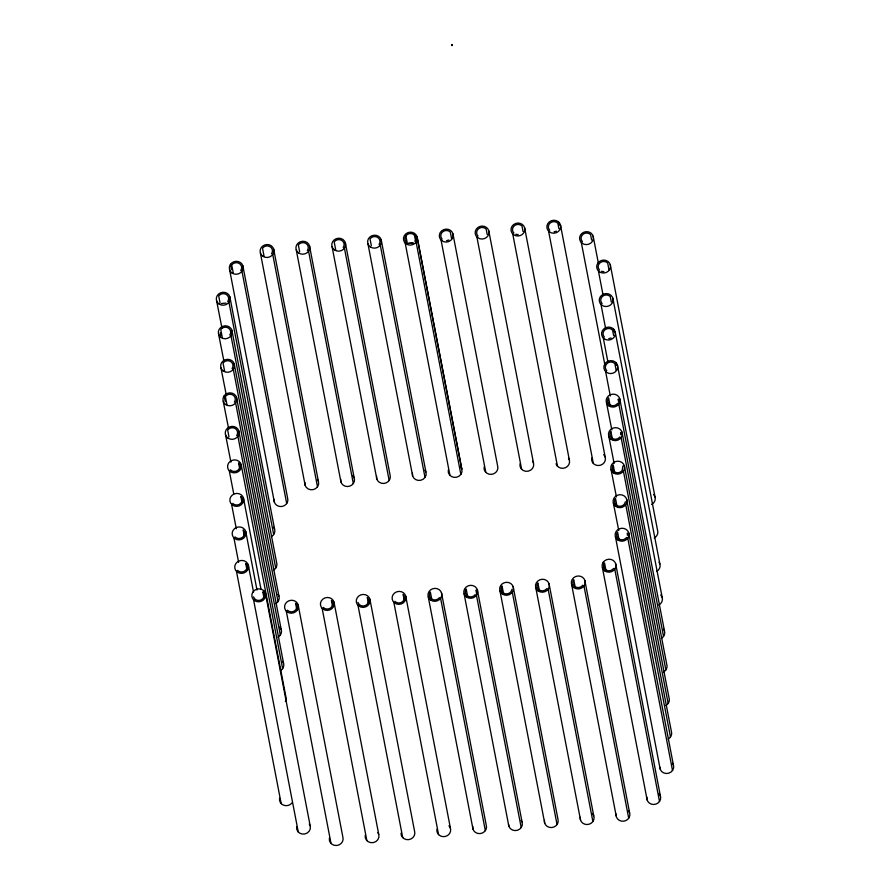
<?xml version="1.0" encoding="UTF-8"?>
<svg xmlns="http://www.w3.org/2000/svg" width="890" height="890" viewBox="0 0 890 890"><rect width="100%" height="100%" fill="white"/><g stroke="black" fill="none" stroke-linecap="round" stroke-linejoin="round"><path stroke-width="1.33" d="M451.731 44.812L452.309 45.268M452.242 45.379L452.331 45.034M511.95 589.391L511.071 591.527A5.451 5.084 -10.9 0 1 503.518 593.074A5.451 5.084 -10.9 0 1 502.071 586.032L503.64 594.186M625.392 501.793L624.513 503.929A5.451 5.084 -10.9 0 1 616.959 505.487A5.451 5.084 -10.9 0 1 615.502 498.445L617.07 506.599M413.127 242.97L408.421 243.426M225.949 303.089L221.243 303.546M412.993 243.048L408.276 243.382M446.513 240.678L448.838 240.011M554.058 231.823L556.384 231.155M608.76 338.656L611.085 337.989M452.176 44.511L451.875 45.535L452.02 44.589M515.822 234.281L518.202 234.615M601.506 271.317L603.887 271.65M357.947 602.419L359.104 604.377A5.451 5.084 -10.9 0 0 366.78 604.644A5.451 5.084 -10.9 0 0 367.259 597.435L368.304 602.875M253.517 596.845L254.673 598.803A5.451 5.084 -10.9 0 0 262.35 599.07A5.451 5.084 -10.9 0 0 262.828 591.861L263.874 597.301M664.441 630.843L619.707 398.542M606.479 402.703L611.831 429.915M608.793 436.234L614.133 463.445M673.385 764.933L628.652 532.632M611.096 469.764L616.436 496.965M613.399 503.284L618.75 530.496M615.446 536.815L660.18 769.116M660.369 795.905L615.635 563.604M602.43 567.798L647.164 800.099M629.586 812.67L584.841 580.369M571.636 584.563L616.37 816.864A6.942 6.464 -10.9 0 0 626.004 820.524A6.942 6.464 -10.9 0 0 628.674 810.957M593.764 815.952L549.03 583.651M535.813 587.834L580.547 820.135M499.969 590.871L544.702 823.172M461.732 468.841L416.998 236.54M522.063 822.015L477.329 589.714M464.113 593.908L508.846 826.209M425.887 471.878L381.154 239.577M367.937 243.76L412.671 476.061M428.268 596.934L473.002 829.235M332.092 246.797L376.826 479.098M354.187 477.941L309.453 245.64M296.236 249.823L340.97 482.124M318.364 481.212L273.631 248.911M260.414 253.105L305.159 485.406M229.631 269.87L274.365 502.171M274.554 528.96L229.82 296.659M278.904 596.022L234.17 363.721M216.615 300.842L221.955 328.054M281.207 629.542L236.473 397.24M283.521 663.061L238.776 430.76M218.651 334.384L223.735 360.228M220.954 367.904L226.305 395.116M223.257 401.423L228.608 428.635M225.571 434.943L230.911 462.155M655.007 496.943L610.273 264.642M608.994 269.881L607.692 263.095A5.451 5.084 -10.9 0 0 600.016 262.839A5.451 5.084 -10.9 0 0 599.537 270.037M611.297 302.022L610.251 296.581A5.451 5.084 -10.9 0 0 602.575 296.326A5.451 5.084 -10.9 0 0 602.096 303.523M659.879 563.96L615.146 331.659M613.677 329.155L614.2 331.881M613.611 335.541L612.565 330.112A5.451 5.084 -10.9 0 0 604.889 329.845A5.451 5.084 -10.9 0 0 604.41 337.054M662.182 597.479L617.449 365.178M598.425 270.983L603.131 295.435M615.98 362.686L616.503 365.401M591.639 240.1L590.593 234.671A5.451 5.084 -10.9 0 0 582.917 234.404A5.451 5.084 -10.9 0 0 582.438 241.613M616.169 370.418L614.868 363.632A5.451 5.084 -10.9 0 0 607.191 363.365A5.451 5.084 -10.9 0 0 606.713 370.574M600.995 304.48L605.701 328.933M619.073 403.059L618.283 398.987L618.472 401.245M618.817 404.127L663.551 636.428M603.298 338L608.004 362.453M621.131 437.635L665.865 669.936M581.326 242.558L604.866 364.822M605.601 371.519L610.306 395.972M623.434 471.155L668.168 703.467M610.162 406.018L608.593 397.863A5.451 5.084 -10.9 0 0 610.028 404.906A5.451 5.084 -10.9 0 0 617.593 403.381M625.737 504.686L670.47 736.987M612.465 439.549L610.896 431.394A5.451 5.084 -10.9 0 0 612.353 438.436A5.451 5.084 -10.9 0 0 619.896 436.89M627.784 538.216L672.517 770.518M614.768 473.068L613.199 464.925A5.451 5.084 -10.9 0 0 614.656 471.956A5.451 5.084 -10.9 0 0 622.21 470.409L622.889 466.026M612.754 468.251L613.277 470.966M605.178 457.126L560.444 224.825M558.976 222.322L559.499 225.048M618.85 538.773L617.549 531.975A5.451 5.084 -10.9 0 0 618.995 539.017A5.451 5.084 -10.9 0 0 626.549 537.471M558.909 228.708L557.863 223.279A5.451 5.084 -10.9 0 0 550.187 223.012A5.451 5.084 -10.9 0 0 549.709 230.221M614.768 569.188L659.501 801.49M548.596 231.166L593.33 463.468M606.101 571.102L604.533 562.958A5.451 5.084 -10.9 0 0 605.979 569.989A5.451 5.084 -10.9 0 0 613.533 568.443M603.298 562.202L604.343 567.642M569.322 459.919L524.588 227.618M523.053 231.5L522.007 226.06A5.451 5.084 -10.9 0 0 514.331 225.804A5.451 5.084 -10.9 0 0 513.853 233.002M583.973 585.965L628.707 818.266M512.74 233.948L557.474 466.249M575.04 586.51L573.739 579.724A5.451 5.084 -10.9 0 0 575.196 586.766A5.451 5.084 -10.9 0 0 582.739 585.208M533.477 462.945L488.744 230.643M451.664 44.6L451.831 45.524M487.208 234.526L486.163 229.097A5.451 5.084 -10.9 0 0 478.486 228.83A5.451 5.084 -10.9 0 0 478.008 236.039M548.151 589.236L592.885 821.537M476.895 236.985L521.629 469.286M539.485 591.149L537.916 582.995A5.451 5.084 -10.9 0 0 539.373 590.037A5.451 5.084 -10.9 0 0 546.927 588.49M451.619 238.921L450.318 232.123A5.451 5.084 -10.9 0 0 442.642 231.867A5.451 5.084 -10.9 0 0 442.163 239.076M512.306 592.273L557.04 824.574M441.051 240.022L485.784 472.323M501.626 589.358L502.149 592.073M461.788 469.019L417.054 236.718M416.12 242.124L460.853 474.426M414.462 235.16L415.508 240.6M475.916 590.17L476.706 594.231M476.462 595.299L521.195 827.611M405.885 235.883L407.453 244.038M405.195 243.048L449.94 475.349M467.784 597.212L466.215 589.069A5.451 5.084 -10.9 0 0 467.673 596.1A5.451 5.084 -10.9 0 0 475.227 594.553M380.275 245.162L425.008 477.463M440.606 598.336L485.339 830.637M371.341 245.718L370.04 238.921A5.451 5.084 -10.9 0 1 377.594 237.374A5.451 5.084 -10.9 0 1 379.051 244.416M431.683 598.892L430.371 592.095A5.451 5.084 -10.9 0 0 431.828 599.137A5.451 5.084 -10.9 0 0 439.382 597.591M344.43 248.188L389.164 480.5M450.429 828.256L405.695 595.955M404.416 601.195L403.103 594.409A5.451 5.084 -10.9 0 1 402.625 601.607A5.451 5.084 -10.9 0 1 394.949 601.351M335.764 250.101L334.195 241.958A5.451 5.084 -10.9 0 1 341.738 240.4A5.451 5.084 -10.9 0 1 343.195 247.442M393.836 602.296L438.57 834.598M308.585 251.225L353.319 483.526M299.652 251.781L298.339 244.984A5.451 5.084 -10.9 0 1 305.893 243.437A5.451 5.084 -10.9 0 1 307.35 250.479M357.991 605.322L402.725 837.635M272.763 254.507L317.496 486.808M378.728 834.319L333.995 602.018M332.459 605.901L331.414 600.472A5.451 5.084 -10.9 0 1 330.935 607.67A5.451 5.084 -10.9 0 1 323.259 607.414M264.096 256.42L262.517 248.266A5.451 5.084 -10.9 0 1 270.07 246.719A5.451 5.084 -10.9 0 1 271.528 253.75M322.147 608.36L366.88 840.661M241.969 271.272L286.702 503.573M233.302 273.185L231.734 265.031A5.451 5.084 -10.9 0 1 239.277 263.485A5.451 5.084 -10.9 0 1 240.734 270.527M230.499 264.286L231.545 269.714M296.871 610.051L295.558 603.264A5.451 5.084 -10.9 0 1 295.079 610.462A5.451 5.084 -10.9 0 1 287.403 610.206M228.953 302.244L273.686 534.545M286.291 611.152L331.024 843.453M230.988 335.786L275.722 568.087M233.302 369.305L278.036 601.607M220.019 302.8L218.718 296.003A5.451 5.084 -10.9 0 1 226.26 294.457A5.451 5.084 -10.9 0 1 227.718 301.499M235.605 402.825L280.339 635.126M222.322 337.688L220.753 329.545A5.451 5.084 -10.9 0 1 228.307 327.998A5.451 5.084 -10.9 0 1 229.765 335.029M220.308 332.871L220.831 335.586M237.908 436.345L282.642 668.646M224.625 371.219L223.056 363.064A5.451 5.084 -10.9 0 1 230.61 361.518A5.451 5.084 -10.9 0 1 232.067 368.56M310.154 825.72L265.42 593.419M263.941 590.915L264.464 593.641M239.866 469.697L238.553 462.9A5.451 5.084 -10.9 0 1 238.075 470.109A5.451 5.084 -10.9 0 1 230.399 469.842M226.939 404.739L225.37 396.584A5.451 5.084 -10.9 0 1 232.913 395.038A5.451 5.084 -10.9 0 1 234.37 402.08M224.135 395.839L225.181 401.268M241.902 501.86L240.856 496.431A5.451 5.084 -10.9 0 1 240.378 503.629A5.451 5.084 -10.9 0 1 232.702 503.373M228.975 436.901L227.673 430.104A5.451 5.084 -10.9 0 1 235.227 428.557A5.451 5.084 -10.9 0 1 236.673 435.599M244.216 535.38L243.159 529.951A5.451 5.084 -10.9 0 1 242.692 537.148A5.451 5.084 -10.9 0 1 235.005 536.893M229.286 470.799L233.736 493.883M253.561 599.76L298.295 832.061M247.042 570.234L245.729 563.437A5.451 5.084 -10.9 0 1 245.251 570.646A5.451 5.084 -10.9 0 1 237.574 570.379M231.589 504.319L236.306 528.771M233.903 537.838L238.609 562.291M236.462 571.324L281.195 803.626M612.843 298.139L657.577 530.44A6.942 6.464 -10.9 0 1 654.228 537.972M593.174 236.217L598.414 263.462M452.899 233.681L497.632 465.982A6.942 6.464 -10.9 0 1 491.313 474.37A6.942 6.464 -10.9 0 1 484.149 466.939M369.851 598.992L414.584 831.293A6.942 6.464 -10.9 0 1 408.777 839.626A6.942 6.464 -10.9 0 1 401.001 833.218M298.139 604.811L342.873 837.112A6.942 6.464 -10.9 0 1 336.565 845.5A6.942 6.464 -10.9 0 1 329.4 838.08M241.145 464.458L285.879 696.759A6.942 6.464 -10.9 0 1 285.367 701.487M243.448 497.977L260.981 589.258M245.751 531.497L257.01 590.081M248.31 564.994L253.55 592.239M621.999 432.051L666.744 664.352A6.942 6.464 -10.9 0 1 663.617 671.961M624.313 465.57L669.046 697.871A6.942 6.464 -10.9 0 1 665.92 705.492M626.616 499.09L671.349 731.391A6.942 6.464 -10.9 0 1 668.223 739.011M513.174 586.688L557.908 818.989A6.942 6.464 -10.9 0 1 551.845 827.533A6.942 6.464 -10.9 0 1 544.457 820.302M441.484 592.751L486.218 825.052A6.942 6.464 -10.9 0 1 480.155 833.596A6.942 6.464 -10.9 0 1 472.768 826.365M345.298 242.603L390.031 474.904A6.942 6.464 -10.9 0 1 383.968 483.448A6.942 6.464 -10.9 0 1 376.581 476.228M242.837 265.687L287.57 497.988A6.942 6.464 -10.9 0 1 281.507 506.532A6.942 6.464 -10.9 0 1 274.12 499.301M231.867 330.19L276.601 562.491A6.942 6.464 -10.9 0 1 273.475 570.112M620.586 432.495L620.775 434.754M627.239 533.077L627.428 535.335M616.136 815.93A6.942 6.464 -10.9 0 1 616.125 813.994M672.484 763.208A6.942 6.464 -10.9 0 1 668.846 773.165A6.942 6.464 -10.9 0 1 659.857 767.213M406.307 242.102A5.451 5.084 -10.9 0 1 406.463 235.205A5.451 5.084 -10.9 0 1 413.805 234.582A5.451 5.084 -10.9 0 1 414.896 241.379M460.82 467.117A6.942 6.464 -10.9 0 1 456.592 477.229A6.942 6.464 -10.9 0 1 448.304 469.976M521.162 820.291A6.942 6.464 -10.9 0 1 517.524 830.248A6.942 6.464 -10.9 0 1 508.535 824.296M282.608 661.337A6.942 6.464 -10.9 0 1 280.394 670.671M292.009 802.858A6.942 6.464 -10.9 0 1 279.571 798.252M663.54 629.119A6.942 6.464 -10.9 0 1 661.292 638.453M317.463 479.499A6.942 6.464 -10.9 0 1 313.325 489.589A6.942 6.464 -10.9 0 1 304.914 482.536M424.975 470.154A6.942 6.464 -10.9 0 1 420.848 480.244A6.942 6.464 -10.9 0 1 412.426 473.191M309.297 823.973A6.942 6.464 -10.9 0 1 304.858 833.963A6.942 6.464 -10.9 0 1 296.67 826.677M660.714 594.987A6.942 6.464 -10.9 0 1 658.834 605.011M278.003 594.298A6.942 6.464 -10.9 0 1 275.778 603.631M352.64 475.483A6.942 6.464 -10.9 0 1 349.648 486.174A6.942 6.464 -10.9 0 1 340.736 479.254M532.632 461.198A6.942 6.464 -10.9 0 1 528.193 471.188A6.942 6.464 -10.9 0 1 520.005 463.913M279.66 627.083A6.942 6.464 -10.9 0 1 278.081 637.151M592.206 813.493A6.942 6.464 -10.9 0 1 589.213 824.185A6.942 6.464 -10.9 0 1 580.302 817.265M448.949 825.764A6.942 6.464 -10.9 0 1 445.645 836.377A6.942 6.464 -10.9 0 1 436.945 829.224M568.476 458.172A6.942 6.464 -10.9 0 1 565.517 467.673A6.942 6.464 -10.9 0 1 556.005 463.757M658.823 793.446A6.942 6.464 -10.9 0 1 655.83 804.137A6.942 6.464 -10.9 0 1 646.919 797.229M603.709 454.634A6.942 6.464 -10.9 0 1 600.394 465.248A6.942 6.464 -10.9 0 1 591.705 458.094M377.883 832.573A6.942 6.464 -10.9 0 1 373.444 842.563A6.942 6.464 -10.9 0 1 365.256 835.287M659.023 562.213A6.942 6.464 -10.9 0 1 656.531 571.491M273.653 527.236A6.942 6.464 -10.9 0 1 271.439 536.57M653.538 494.451A6.942 6.464 -10.9 0 1 651.658 504.485M441.785 240.678A6.942 6.464 -10.9 0 0 453.055 236.562A6.942 6.464 -10.9 0 0 443.865 229.564A6.942 6.464 -10.9 0 0 441.785 240.678M334.395 249.89A6.942 6.464 -10.9 0 0 345.543 245.473A6.942 6.464 -10.9 0 0 336.142 238.731A6.942 6.464 -10.9 0 0 334.395 249.89M287.036 611.808A6.942 6.464 -10.9 0 0 298.295 607.692A6.942 6.464 -10.9 0 0 289.117 600.694A6.942 6.464 -10.9 0 0 287.036 611.808M573.939 587.656A6.942 6.464 -10.9 0 0 585.086 583.239A6.942 6.464 -10.9 0 0 575.685 576.498A6.942 6.464 -10.9 0 0 573.939 587.656M231.934 272.963A6.942 6.464 -10.9 0 0 243.081 268.558A6.942 6.464 -10.9 0 0 233.681 261.816A6.942 6.464 -10.9 0 0 231.934 272.963M615.713 506.377A6.942 6.464 -10.9 0 0 626.849 501.96A6.942 6.464 -10.9 0 0 617.449 495.218A6.942 6.464 -10.9 0 0 615.713 506.377M617.749 539.907A6.942 6.464 -10.9 0 0 628.896 535.502A6.942 6.464 -10.9 0 0 619.496 528.76A6.942 6.464 -10.9 0 0 617.749 539.907M406.096 243.827A6.942 6.464 -10.9 0 0 417.232 239.41A6.942 6.464 -10.9 0 0 407.843 232.668A6.942 6.464 -10.9 0 0 406.096 243.827M358.737 605.99A6.942 6.464 -10.9 0 0 369.995 601.863A6.942 6.464 -10.9 0 0 360.817 594.876A6.942 6.464 -10.9 0 0 358.737 605.99M611.096 439.337A6.942 6.464 -10.9 0 0 622.244 434.921A6.942 6.464 -10.9 0 0 612.843 428.179A6.942 6.464 -10.9 0 0 611.096 439.337M466.427 597.001A6.942 6.464 -10.9 0 0 477.574 592.584A6.942 6.464 -10.9 0 0 468.173 585.843A6.942 6.464 -10.9 0 0 466.427 597.001M227.873 438.047A6.942 6.464 -10.9 0 0 239.021 433.63A6.942 6.464 -10.9 0 0 229.62 426.889A6.942 6.464 -10.9 0 0 227.873 438.047M237.207 571.992A6.942 6.464 -10.9 0 0 248.466 567.865A6.942 6.464 -10.9 0 0 239.288 560.878A6.942 6.464 -10.9 0 0 237.207 571.992M608.782 405.796A6.942 6.464 -10.9 0 0 619.941 401.412A6.942 6.464 -10.9 0 0 610.562 394.648A6.942 6.464 -10.9 0 0 608.782 405.796M262.728 256.198A6.942 6.464 -10.9 0 0 273.875 251.781A6.942 6.464 -10.9 0 0 264.475 245.039A6.942 6.464 -10.9 0 0 262.728 256.198M370.24 246.853A6.942 6.464 -10.9 0 0 381.387 242.447A6.942 6.464 -10.9 0 0 371.987 235.705A6.942 6.464 -10.9 0 0 370.24 246.853M254.306 600.416A6.942 6.464 -10.9 0 0 265.565 596.3A6.942 6.464 -10.9 0 0 256.387 589.302A6.942 6.464 -10.9 0 0 254.306 600.416M606.335 372.176A6.942 6.464 -10.9 0 0 617.604 368.06A6.942 6.464 -10.9 0 0 608.415 361.062A6.942 6.464 -10.9 0 0 606.335 372.176M223.268 370.997A6.942 6.464 -10.9 0 0 234.415 366.591A6.942 6.464 -10.9 0 0 225.014 359.849A6.942 6.464 -10.9 0 0 223.268 370.997M298.55 252.916A6.942 6.464 -10.9 0 0 309.698 248.51A6.942 6.464 -10.9 0 0 300.297 241.768A6.942 6.464 -10.9 0 0 298.55 252.916M582.071 243.215A6.942 6.464 -10.9 0 0 593.33 239.099A6.942 6.464 -10.9 0 0 584.14 232.101A6.942 6.464 -10.9 0 0 582.071 243.215M220.965 337.477A6.942 6.464 -10.9 0 0 232.112 333.06A6.942 6.464 -10.9 0 0 222.711 326.319A6.942 6.464 -10.9 0 0 220.965 337.477M477.63 237.641A6.942 6.464 -10.9 0 0 488.899 233.525A6.942 6.464 -10.9 0 0 479.71 226.527A6.942 6.464 -10.9 0 0 477.63 237.641M225.571 404.516A6.942 6.464 -10.9 0 0 236.718 400.111A6.942 6.464 -10.9 0 0 227.317 393.369A6.942 6.464 -10.9 0 0 225.571 404.516M538.116 590.927A6.942 6.464 -10.9 0 0 549.264 586.521A6.942 6.464 -10.9 0 0 539.863 579.779A6.942 6.464 -10.9 0 0 538.116 590.927M601.729 305.136A6.942 6.464 -10.9 0 0 612.999 301.02A6.942 6.464 -10.9 0 0 603.809 294.023A6.942 6.464 -10.9 0 0 601.729 305.136M230.032 471.455A6.942 6.464 -10.9 0 0 241.29 467.328A6.942 6.464 -10.9 0 0 232.112 460.341A6.942 6.464 -10.9 0 0 230.032 471.455M394.582 602.953A6.942 6.464 -10.9 0 0 405.851 598.837A6.942 6.464 -10.9 0 0 396.662 591.839A6.942 6.464 -10.9 0 0 394.582 602.953M502.272 593.964A6.942 6.464 -10.9 0 0 513.419 589.558A6.942 6.464 -10.9 0 0 504.018 582.817A6.942 6.464 -10.9 0 0 502.272 593.964M513.486 234.615A6.942 6.464 -10.9 0 0 524.744 230.488A6.942 6.464 -10.9 0 0 515.566 223.501A6.942 6.464 -10.9 0 0 513.486 234.615M604.733 570.89A6.942 6.464 -10.9 0 0 615.88 566.474A6.942 6.464 -10.9 0 0 606.479 559.732A6.942 6.464 -10.9 0 0 604.733 570.89M613.399 472.857A6.942 6.464 -10.9 0 0 624.546 468.44A6.942 6.464 -10.9 0 0 615.146 461.699A6.942 6.464 -10.9 0 0 613.399 472.857M430.582 600.027A6.942 6.464 -10.9 0 0 441.729 595.621A6.942 6.464 -10.9 0 0 432.329 588.88A6.942 6.464 -10.9 0 0 430.582 600.027M549.341 231.823A6.942 6.464 -10.9 0 0 560.6 227.707A6.942 6.464 -10.9 0 0 551.411 220.709A6.942 6.464 -10.9 0 0 549.341 231.823M322.892 609.016A6.942 6.464 -10.9 0 0 334.151 604.9A6.942 6.464 -10.9 0 0 324.961 597.913A6.942 6.464 -10.9 0 0 322.892 609.016M604.032 338.656A6.942 6.464 -10.9 0 0 615.302 334.54A6.942 6.464 -10.9 0 0 606.112 327.542A6.942 6.464 -10.9 0 0 604.032 338.656M234.637 538.495A6.942 6.464 -10.9 0 0 245.907 534.378A6.942 6.464 -10.9 0 0 236.718 527.381A6.942 6.464 -10.9 0 0 234.637 538.495M218.918 303.935A6.942 6.464 -10.9 0 0 230.065 299.53A6.942 6.464 -10.9 0 0 220.664 292.788A6.942 6.464 -10.9 0 0 218.918 303.935M232.335 504.975A6.942 6.464 -10.9 0 0 243.604 500.859A6.942 6.464 -10.9 0 0 234.415 493.861A6.942 6.464 -10.9 0 0 232.335 504.975M599.17 271.639A6.942 6.464 -10.9 0 0 610.429 267.523A6.942 6.464 -10.9 0 0 601.24 260.536A6.942 6.464 -10.9 0 0 599.17 271.639"/></g></svg>
